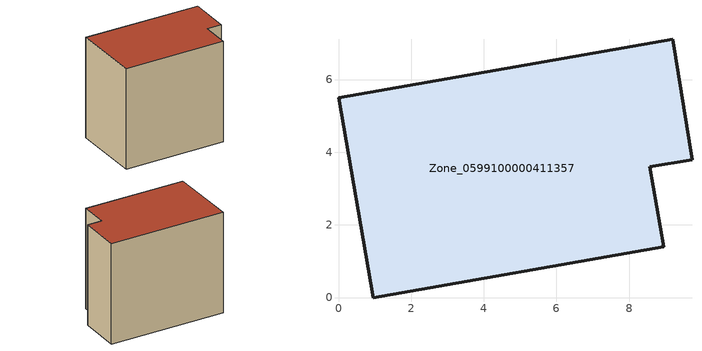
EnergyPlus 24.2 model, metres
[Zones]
Zone_0599100000411357
 floor ground (C_G): 0,5.5 9.2,7.1 9.73,3.79 8.57,3.59 8.95,1.39 0.96,0 z0
 wall outside (C_F): 0.96,0 8.95,1.39 8.57,3.59 9.73,3.79 9.2,7.1 0,5.5 0.96,0 z0:8.14
 roof outside (C_R): 9.2,7.1 0,5.5 0.96,0 8.95,1.39 8.57,3.59 9.73,3.79 z8.14
[BUILDING]
Pand.0599100000411357: North Axis=0; Terrain=City; Loads Convergence Tolerance Value=0.04; Temperature Convergence Tolerance Value=0.4; Solar Distribution=FullExterior; Maximum Number of Warmup Days=25; Minimum Number of Warmup Days=1
[Site:Location]
Rotterdam.The.Hague.AP_ZH_NLD Design_Conditions: Latitude=51.96; Longitude=4.45; Time Zone=1; Elevation=-4.5
[SITE:GROUNDTEMPERATURE:BUILDINGSURFACE]
18, 18, 18, 18, 18, 18, 18, 18, 18, 18, 18, 18
[MATERIAL] Thermal Absorptance=0.9; Solar Absorptance=0.7; Visible Absorptance=0.7
Name | Roughness | Thickness | Conductivity | Density | Specific Heat
G.TI.1992-2005 | MediumSmooth | 0.15 | 0.06 | 540 | 1210
F.TI.1992-2005 | Rough | 0.3 | 0.12 | 1920 | 840
R.TI.1992-2005 | MediumRough | 0.2 | 0.08 | 1500 | 1000
[CONSTRUCTION]
C_G: G.TI.1992-2005
C_F: F.TI.1992-2005
C_R: R.TI.1992-2005
[ZONE]
Zone_0599100000411357: Type=1; Multiplier=1; Ceiling Height=Autocalculate; Volume=Autocalculate; Floor Area=autocalculate; Part of Total Floor Area=Yes
[ZONEINFILTRATION:DESIGNFLOWRATE]
Infil_Zone_0599100000411357: Zone or ZoneList or Space or SpaceList=Zone_0599100000411357; Schedule=AlwaysOn; Design Flow Rate Calculation Method=Flow/Area; Flow Rate per Floor Area=0.0015; Constant Term Coefficient=1; Temperature Term Coefficient=0; Velocity Term Coefficient=0; Velocity Squared Term Coefficient=0
[HVACTEMPLATE:ZONE:IDEALLOADSAIRSYSTEM]
Zone_0599100000411357: Maximum Heating Supply Air Temperature=50; Minimum Cooling Supply Air Temperature=13; Maximum Heating Supply Air Humidity Ratio=0.0156; Minimum Cooling Supply Air Humidity Ratio=0.0077; Heating Limit=NoLimit; Cooling Limit=NoLimit; Dehumidification Control Type=ConstantSensibleHeatRatio; Cooling Sensible Heat Ratio=0.7; Dehumidification Setpoint=60; Humidification Control Type=None; Humidification Setpoint=30; Outdoor Air Method=None; Outdoor Air Flow Rate per Person=0.00944; Outdoor Air Flow Rate per Zone Floor Area=0; Outdoor Air Flow Rate per Zone=0; Demand Controlled Ventilation Type=None; Outdoor Air Economizer Type=NoEconomizer; Heat Recovery Type=None; Sensible Heat Recovery Effectiveness=0.7; Latent Heat Recovery Effectiveness=0.65
[ZONECONTROL:THERMOSTAT]
ThermostatControl_Zone_0599100000411357: Zone or ZoneList=Zone_0599100000411357; Control Type Schedule=DualSetpointControlType; Control 1=Thermostat_Zone_0599100000411357; Temperature Difference Between Cutout And Setpoint=0
[THERMOSTATSETPOINT:DUALSETPOINT]
Thermostat_Zone_0599100000411357: Heating Setpoint Temperature Schedule=HeatingSetpoint_Zone_0599100000411357; Cooling Setpoint Temperature Schedule=CoolingSetpoint_Zone_0599100000411357
[SCHEDULE:COMPACT]
HeatingSetpoint_Zone_0599100000411357: Through: 12/31, For: AllDays, Until: 24:00, 21
CoolingSetpoint_Zone_0599100000411357: Through: 12/31, For: AllDays, Until: 24:00, 24
DualSetpointControlType: Through: 12/31, For: AllDays, Until: 24:00, 4
AlwaysOn: Through: 12/31, For: AllDays, Until: 24:00, 1
